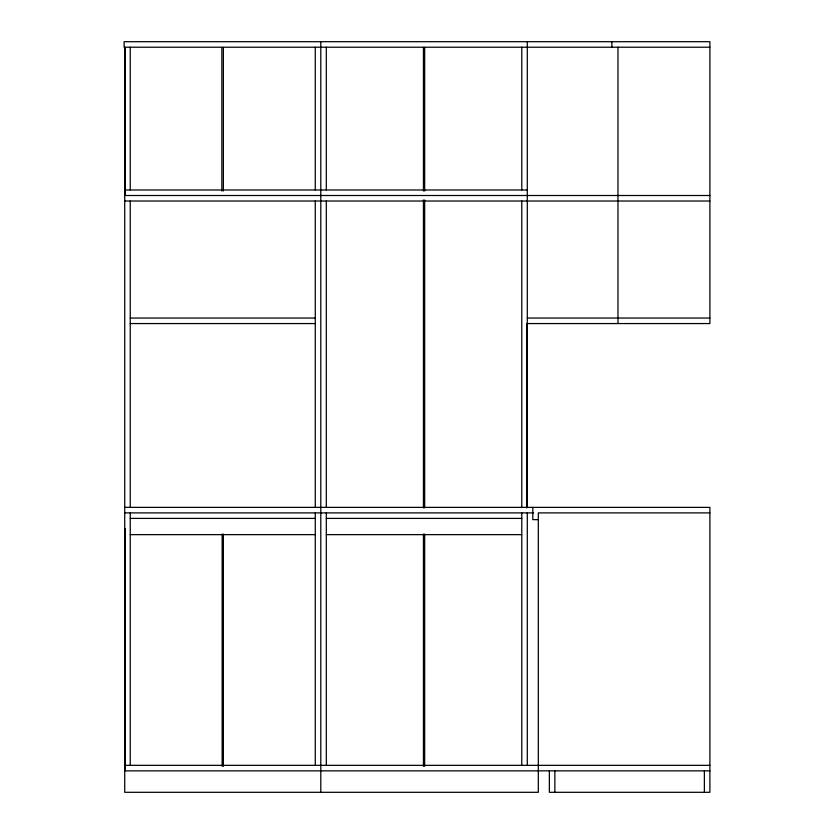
<?xml version="1.0" encoding="UTF-8"?>
<svg xmlns="http://www.w3.org/2000/svg" width="834" height="834" viewBox="0 0 834 834"><rect width="100%" height="100%" fill="white"/><g stroke="black" fill="none" stroke-linecap="round" stroke-linejoin="round"><path stroke-width="1.25" d="M709.89 47.215L124.11 47.215L124.11 41.7L709.89 41.7L709.89 323.561L527.297 323.561M124.725 189.985L527.297 189.985M124.725 195.5L709.89 195.5M124.725 201.015L709.89 201.015M130.24 318.046L315.283 318.046M527.297 318.046L709.89 318.046M130.24 323.561L315.283 323.561M124.725 507.374L709.89 507.374L709.89 792.3L549.356 792.3L549.356 770.856M124.725 512.889L533.677 512.889M709.89 512.889L538.326 512.889L538.326 792.3L124.725 792.3L124.725 47.215M130.24 518.404L315.283 518.404M326.313 518.404L521.782 518.404M538.326 519.634L532.811 519.634L532.811 507.374M130.24 534.646L315.283 534.646M326.313 534.646L521.782 534.646M124.725 765.341L709.89 765.341M124.725 770.856L709.89 770.856M704.376 770.856L704.376 792.3M617.973 47.215L617.973 323.561M611.854 41.7L611.854 47.215M554.86 770.856L554.86 792.3M527.297 41.7L527.297 507.374M527.297 512.889L527.297 765.341M526.681 323.436L526.681 507.937M521.782 47.215L521.782 189.985M521.782 201.015L521.782 507.374M521.782 512.889L521.782 765.341M424.662 47.486L424.662 191.007M424.662 200.004L424.662 507.937M424.662 534.021L424.662 766.352M423.432 47.486L423.432 191.007M423.432 200.004L423.432 507.937M423.432 534.021L423.432 766.352M326.313 47.215L326.313 189.985M326.313 201.015L326.313 507.374M326.313 512.889L326.313 765.341M320.798 41.7L320.798 792.3M315.283 47.215L315.283 189.985M315.283 201.015L315.283 507.374M315.283 512.889L315.283 765.341M223.376 47.486L223.376 191.007M223.376 534.021L223.376 766.352M222.146 534.021L222.146 766.352M221.844 47.486L221.844 191.007M130.24 47.215L130.24 189.985M130.24 201.015L130.24 507.374M130.24 512.889L130.24 765.341M125.34 528.829L125.34 770.241M125.027 47.486L125.027 194.885"/></g></svg>
